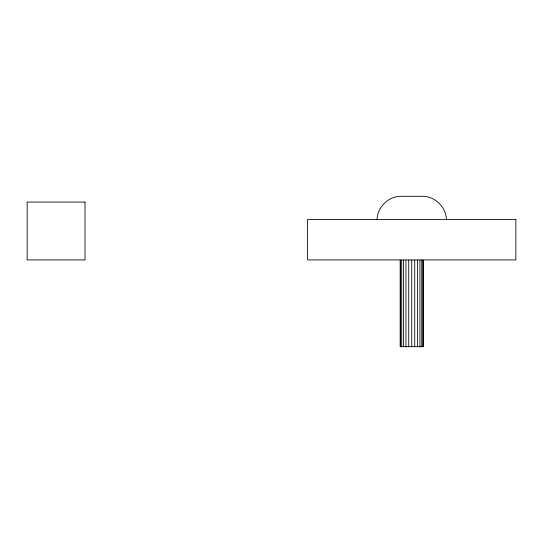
<?xml version="1.0" encoding="UTF-8"?>
<svg xmlns="http://www.w3.org/2000/svg" width="543" height="543" viewBox="0 0 543 543"><rect width="100%" height="100%" fill="white"/><g stroke="black" fill="none" stroke-linecap="round" stroke-linejoin="round"><path stroke-width="0.81" d="M377.018 219.44C377.412 207.29 388.007 196.688 400.157 196.301L423.296 196.301C435.445 196.688 446.041 207.29 446.434 219.44M423.296 260.165L423.296 346.699L400.157 346.699L400.157 260.165M422.902 260.165L422.902 346.699M421.748 260.165L421.748 346.699M419.909 260.165L419.909 346.699M417.513 260.165L417.513 346.699M414.723 260.165L414.723 346.699M411.723 260.165L411.723 346.699M408.73 260.165L408.73 346.699M405.94 260.165L405.94 346.699M403.544 260.165L403.544 346.699M401.705 260.165L401.705 346.699M400.551 260.165L400.551 346.699M85 202.084L27.15 202.084L27.15 259.927L85 259.927L85 202.084M515.85 219.44L307.603 219.44L307.603 259.927L515.85 259.927L515.85 219.44"/></g></svg>
